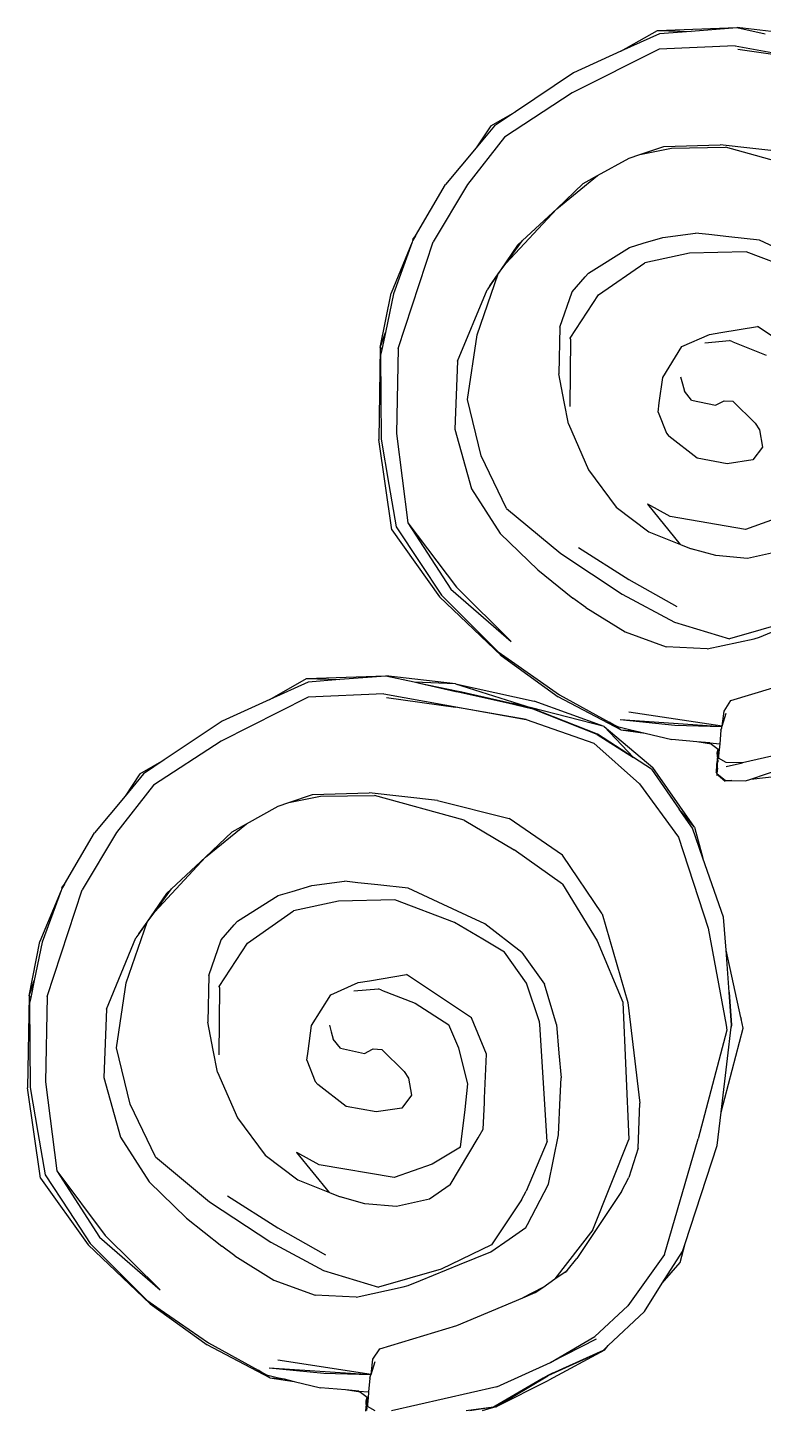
# Model space of a CAD drawing. Header units: inches. Extents: x -10949 to -5554, y -8625 to -6596.
# Drawn here: x -5978.75 to -5975.71, y -7627.72 to -7622 of the extents above; entities that cross this region are included whole.
import ezdxf

# ---------------------------------------------------------------- set-up
doc = ezdxf.new("R2010")
doc.units = ezdxf.units.IN
doc.layers.add('Edges', color=7, linetype='Continuous')

# ---------------------------------------------------------------- blocks, each defined once
blk = doc.blocks.new('rtet')
at = {"color": 251, "true_color": 0x636466}
for p, q in [((7354.2322, 7828.0629), (7354.3416, 7828.1255)), ((7354.3475, 7828.1153), (7354.2322, 7828.0629)), ((7354.3416, 7828.1255), (7354.5805, 7828.1339)), ((7354.3416, 7828.1255), (7354.4425, 7828.1225)), ((7354.4425, 7828.1225), (7354.3475, 7828.1153)), ((7354.5803, 7828.1329), (7354.4425, 7828.1225)), ((7354.6652, 7828.1148), (7354.5803, 7828.1329)), ((7354.7887, 7828.1096), (7354.5805, 7828.1339)), ((7354.5744, 7828.0796), (7354.3467, 7828.0697)), ((7354.5744, 7828.0796), (7355.0006, 7828.0026)), ((7354.3467, 7828.0697), (7354.0859, 7827.9379)), ((7354.2322, 7828.0629), (7354.0894, 7827.998)), ((7354.5824, 7828.069), (7354.7887, 7828.0396)), ((7354.0894, 7827.998), (7353.9155, 7827.8817)), ((7354.0859, 7827.9379), (7353.8829, 7827.8056)), ((7353.842, 7827.8397), (7353.9155, 7827.8817)), ((7353.9155, 7827.8817), (7353.853, 7827.8399)), ((7353.853, 7827.8399), (7353.7975, 7827.7731)), ((7353.842, 7827.8397), (7353.7975, 7827.7731)), ((7353.8829, 7827.8056), (7353.772, 7827.6636)), ((7354.3605, 7827.7779), (7354.5303, 7827.7826)), ((7354.7353, 7827.7598), (7354.5303, 7827.7826)), ((7353.7975, 7827.7731), (7353.7062, 7827.6632)), ((7354.1621, 7827.6901), (7354.2573, 7827.7428)), ((7354.2573, 7827.7428), (7354.2892, 7827.7537)), ((7354.2892, 7827.7537), (7354.3605, 7827.7779)), ((7354.2892, 7827.7537), (7354.3842, 7827.7727)), ((7354.3842, 7827.7727), (7354.546, 7827.7751)), ((7354.8147, 7827.7007), (7354.546, 7827.7751)), ((7353.6159, 7827.5092), (7353.7062, 7827.6632)), ((7353.772, 7827.6636), (7353.6686, 7827.4916)), ((7354.0393, 7827.59), (7354.1621, 7827.6901)), ((7354.0393, 7827.59), (7354.1189, 7827.6661)), ((7354.1189, 7827.6661), (7354.1621, 7827.6901)), ((7353.8866, 7827.426), (7354.0393, 7827.59)), ((7353.9369, 7827.4952), (7354.0393, 7827.59)), ((7353.5636, 7827.172), (7353.6686, 7827.4916)), ((7353.6072, 7827.4943), (7353.6058, 7827.4905)), ((7353.6159, 7827.5092), (7353.6072, 7827.4943)), ((7353.6079, 7827.4984), (7353.6072, 7827.4943)), ((7353.6079, 7827.4984), (7353.6159, 7827.5092)), ((7353.8866, 7827.426), (7353.9369, 7827.4952)), ((7353.9218, 7827.4811), (7353.9369, 7827.4952)), ((7354.2992, 7827.4871), (7354.3579, 7827.5046)), ((7354.3579, 7827.5046), (7354.4563, 7827.5179)), ((7354.4962, 7827.5134), (7354.4563, 7827.5179)), ((7354.5562, 7827.5067), (7354.4962, 7827.5134)), ((7354.6474, 7827.4965), (7354.5562, 7827.5067)), ((7354.7525, 7827.4479), (7354.6474, 7827.4965)), ((7353.6058, 7827.4905), (7353.5424, 7827.337)), ((7353.6058, 7827.4905), (7353.5494, 7827.3352)), ((7353.9218, 7827.4811), (7353.8386, 7827.3599)), ((7354.135, 7827.3979), (7354.2574, 7827.4746)), ((7354.2574, 7827.4746), (7354.2992, 7827.4871)), ((7354.4383, 7827.4579), (7354.3034, 7827.4287)), ((7354.6075, 7827.4619), (7354.4383, 7827.4579)), ((7354.7858, 7827.3936), (7354.6075, 7827.4619)), ((7353.8642, 7827.3951), (7353.8866, 7827.426)), ((7354.1647, 7827.3324), (7354.3034, 7827.4287)), ((7353.8012, 7827.213), (7353.8642, 7827.3951)), ((7353.8386, 7827.3599), (7353.8642, 7827.3951)), ((7354.0855, 7827.3417), (7354.1251, 7827.3867)), ((7354.1251, 7827.3867), (7354.135, 7827.3979)), ((7353.5097, 7827.1743), (7353.5424, 7827.337)), ((7353.5494, 7827.3352), (7353.5253, 7827.2197)), ((7353.7418, 7827.1336), (7353.8304, 7827.3479)), ((7353.8386, 7827.3599), (7353.8304, 7827.3479)), ((7354.0485, 7827.2351), (7354.0855, 7827.3417)), ((7354.0801, 7827.2024), (7354.1647, 7827.3324)), ((7353.5097, 7827.1743), (7353.5253, 7827.2197)), ((7353.5253, 7827.2197), (7353.5147, 7827.1687)), ((7353.7715, 7827.0182), (7353.8012, 7827.213)), ((7354.0485, 7827.2351), (7354.0456, 7827.0953)), ((7354.081, 7827.1992), (7354.0801, 7827.2024)), ((7354.415, 7827.1772), (7354.4974, 7827.2136)), ((7354.4974, 7827.2136), (7354.5315, 7827.2193)), ((7354.5315, 7827.2193), (7354.6423, 7827.2378)), ((7354.8374, 7827.1082), (7354.6423, 7827.2378)), ((7353.5097, 7827.1743), (7353.5054, 7826.8982)), ((7353.5097, 7827.1743), (7353.5112, 7827.1518)), ((7353.5097, 7827.1743), (7353.5147, 7827.1687)), ((7353.5147, 7827.1687), (7353.5112, 7827.1518)), ((7353.5636, 7827.172), (7353.5588, 7826.9166)), ((7354.081, 7827.1992), (7354.0785, 7826.9976)), ((7354.3575, 7827.0846), (7354.415, 7827.1772)), ((7354.4842, 7827.1889), (7354.5576, 7827.1954)), ((7354.5674, 7827.1915), (7354.5576, 7827.1954)), ((7354.5674, 7827.1915), (7354.6678, 7827.1517)), ((7353.5112, 7827.1518), (7353.5128, 7826.8992)), ((7353.7418, 7827.1336), (7353.7335, 7826.9295)), ((7354.0621, 7827.0113), (7354.0456, 7827.0953)), ((7354.3472, 7827.0082), (7354.3575, 7827.0846)), ((7354.4108, 7827.0863), (7354.4164, 7827.0658)), ((7354.4164, 7827.0658), (7354.4224, 7827.0438)), ((7354.4443, 7827.0167), (7354.4224, 7827.0438)), ((7353.8131, 7826.8492), (7353.7715, 7827.0182)), ((7354.0751, 7826.9453), (7354.0621, 7827.0113)), ((7354.3435, 7826.9807), (7354.3472, 7827.0082)), ((7354.4443, 7827.0167), (7354.516, 7827.0015)), ((7354.516, 7827.0015), (7354.5397, 7827.0136)), ((7354.5397, 7827.0136), (7354.5416, 7827.0146)), ((7354.5416, 7827.0146), (7354.5683, 7827.0133)), ((7354.5683, 7827.0133), (7354.6348, 7826.9472)), ((7354.3435, 7826.9807), (7354.3685, 7826.9172)), ((7353.5588, 7826.9166), (7353.5928, 7826.649)), ((7353.7335, 7826.9295), (7353.7837, 7826.7502)), ((7354.0751, 7826.9453), (7354.1351, 7826.808)), ((7354.3685, 7826.9172), (7354.3756, 7826.9084)), ((7354.6348, 7826.9472), (7354.6482, 7826.9275)), ((7354.6482, 7826.9275), (7354.6568, 7826.8758)), ((7353.5444, 7826.6275), (7353.5054, 7826.8982)), ((7353.5128, 7826.8992), (7353.5361, 7826.7638)), ((7354.4609, 7826.8423), (7354.3756, 7826.9084)), ((7354.6568, 7826.8758), (7354.6278, 7826.8376)), ((7353.8892, 7826.6914), (7353.8131, 7826.8492)), ((7354.551, 7826.8258), (7354.4609, 7826.8423)), ((7354.6278, 7826.8376), (7354.551, 7826.8258)), ((7354.1351, 7826.808), (7354.218, 7826.696)), ((7353.5361, 7826.7638), (7353.5579, 7826.637)), ((7353.7837, 7826.7502), (7353.8698, 7826.6163)), ((7354.3127, 7826.7043), (7354.3121, 7826.705)), ((7354.3798, 7826.6676), (7354.3127, 7826.7043)), ((7354.411, 7826.5839), (7354.3127, 7826.7043)), ((7353.8892, 7826.6914), (7354.0513, 7826.5565)), ((7354.218, 7826.696), (7354.3158, 7826.6217)), ((7354.6056, 7826.6291), (7354.3798, 7826.6676)), ((7354.7195, 7826.6695), (7354.6056, 7826.6291)), ((7353.5444, 7826.6275), (7353.6873, 7826.427)), ((7353.5579, 7826.637), (7353.6289, 7826.5292)), ((7353.5928, 7826.649), (7353.7385, 7826.4555)), ((7353.5928, 7826.649), (7353.7213, 7826.45)), ((7354.3158, 7826.6217), (7354.411, 7826.5839)), ((7353.9824, 7826.5075), (7353.8698, 7826.6163)), ((7354.411, 7826.5839), (7354.4433, 7826.571)), ((7354.0513, 7826.5565), (7354.2355, 7826.4351)), ((7354.1048, 7826.5746), (7354.2557, 7826.4783)), ((7354.5169, 7826.5502), (7354.4433, 7826.571)), ((7354.6119, 7826.5419), (7354.5169, 7826.5502)), ((7354.7113, 7826.5638), (7354.6119, 7826.5419)), ((7353.6289, 7826.5292), (7353.6934, 7826.4312)), ((7353.9824, 7826.5075), (7354.0876, 7826.423)), ((7353.7385, 7826.4555), (7353.9032, 7826.2924)), ((7354.2557, 7826.4783), (7354.3996, 7826.3973)), ((7353.8725, 7826.2507), (7353.6873, 7826.427)), ((7353.8633, 7826.2617), (7353.6934, 7826.4312)), ((7353.7213, 7826.45), (7353.9032, 7826.2924)), ((7354.1267, 7826.3943), (7354.0876, 7826.423)), ((7354.2355, 7826.4351), (7354.393, 7826.3502)), ((7354.1267, 7826.3943), (7354.2444, 7826.3214)), ((7354.393, 7826.3502), (7354.5577, 7826.3007)), ((7354.7463, 7826.3543), (7354.5577, 7826.3007)), ((7354.2444, 7826.3214), (7354.3683, 7826.2767)), ((7354.491, 7826.2705), (7354.6316, 7826.3009)), ((7354.6316, 7826.3009), (7354.6474, 7826.3057)), ((7354.6474, 7826.3057), (7354.6836, 7826.3204)), ((7353.8725, 7826.2507), (7353.8633, 7826.2617)), ((7353.8633, 7826.2617), (7353.9034, 7826.2337)), ((7353.9034, 7826.2337), (7353.8725, 7826.2507)), ((7353.8725, 7826.2507), (7354.044, 7826.1267)), ((7354.491, 7826.2705), (7354.3683, 7826.2767)), ((7353.9034, 7826.2337), (7354.0477, 7826.1329)), ((7353.1789, 7826.1187), (7353.2883, 7826.1813)), ((7353.2942, 7826.1712), (7353.1789, 7826.1187)), ((7353.2883, 7826.1813), (7353.5272, 7826.1897)), ((7353.2883, 7826.1813), (7353.3891, 7826.1783)), ((7353.3891, 7826.1783), (7353.2942, 7826.1712)), ((7353.527, 7826.1887), (7353.3891, 7826.1783)), ((7353.6119, 7826.1706), (7353.527, 7826.1887)), ((7353.7354, 7826.1654), (7353.5272, 7826.1897)), ((7353.7354, 7826.1654), (7353.6119, 7826.1706)), ((7353.6277, 7826.1672), (7353.6119, 7826.1706)), ((7353.7368, 7826.1421), (7353.6277, 7826.1672)), ((7353.7436, 7826.1425), (7353.6277, 7826.1672)), ((7353.7354, 7826.1654), (7353.9639, 7826.0937)), ((7353.7354, 7826.1654), (7353.9721, 7826.1138)), ((7354.5616, 7826.1156), (7354.7931, 7826.1854)), ((7353.2934, 7826.1255), (7353.0325, 7825.9937)), ((7353.521, 7826.1355), (7353.2934, 7826.1255)), ((7353.521, 7826.1355), (7353.9473, 7826.0585)), ((7353.5291, 7826.1248), (7353.7354, 7826.0954)), ((7353.7435, 7826.1417), (7353.7368, 7826.1421)), ((7353.7435, 7826.1417), (7353.8924, 7826.1089)), ((7353.7436, 7826.1425), (7353.8924, 7826.1089)), ((7353.7455, 7826.144), (7353.9168, 7826.1045)), ((7354.2317, 7826.028), (7354.044, 7826.1267)), ((7354.0477, 7826.1329), (7354.1971, 7826.051)), ((7353.1789, 7826.1187), (7353.0361, 7826.0539)), ((7353.9473, 7826.0585), (7353.7354, 7826.0954)), ((7353.9168, 7826.1045), (7353.8924, 7826.1089)), ((7353.8924, 7826.1089), (7353.9633, 7826.0921)), ((7353.9639, 7826.0937), (7353.9168, 7826.1045)), ((7353.9168, 7826.1045), (7353.9636, 7826.0929)), ((7353.9636, 7826.0929), (7353.9633, 7826.0921)), ((7354.1613, 7826.014), (7353.9633, 7826.0921)), ((7354.1618, 7826.0147), (7353.9636, 7826.0929)), ((7354.1817, 7826.0379), (7353.9639, 7826.0937)), ((7354.1817, 7826.0379), (7353.9721, 7826.1138)), ((7354.5359, 7826.0385), (7354.2557, 7826.0811)), ((7354.5359, 7826.0385), (7354.5414, 7826.0839)), ((7354.5414, 7826.0839), (7354.5616, 7826.1156)), ((7353.0361, 7826.0539), (7352.8621, 7825.9375)), ((7353.9473, 7826.0585), (7354.1504, 7825.9878)), ((7354.2317, 7826.028), (7354.1971, 7826.051)), ((7354.1971, 7826.051), (7354.2223, 7826.0373)), ((7354.3936, 7826.0408), (7354.2301, 7826.0576)), ((7354.5353, 7826.0368), (7354.2301, 7826.0576)), ((7354.5353, 7826.0368), (7354.3936, 7826.0408)), ((7354.5353, 7826.0368), (7354.5359, 7826.0385)), ((7354.5359, 7826.0385), (7354.5483, 7826.0775)), ((7354.1618, 7826.0147), (7354.1613, 7826.014)), ((7354.1613, 7826.014), (7354.27, 7825.9444)), ((7354.27, 7825.9444), (7354.1618, 7826.0147)), ((7354.27, 7825.9444), (7354.1817, 7826.0379)), ((7354.1817, 7826.0379), (7354.3279, 7825.9143)), ((7354.2223, 7826.0373), (7354.258, 7826.0287)), ((7354.2317, 7826.028), (7354.3048, 7826.0175)), ((7354.2317, 7826.028), (7354.2746, 7826.0247)), ((7354.258, 7826.0287), (7354.2746, 7826.0247)), ((7354.2746, 7826.0247), (7354.3048, 7826.0175)), ((7354.3048, 7826.0175), (7354.3844, 7825.9985)), ((7354.4595, 7825.992), (7354.3844, 7825.9985)), ((7354.5322, 7826.0268), (7354.5285, 7825.9862)), ((7354.5322, 7826.0268), (7354.5344, 7826.0339)), ((7354.5344, 7826.0339), (7354.5353, 7826.0368)), ((7354.9131, 7826.0017), (7354.5966, 7825.9288)), ((7353.0325, 7825.9937), (7352.8296, 7825.8615)), ((7354.1504, 7825.9878), (7354.288, 7825.866)), ((7354.5037, 7825.9851), (7354.4595, 7825.992)), ((7354.4989, 7825.9887), (7354.4595, 7825.992)), ((7354.4989, 7825.9887), (7354.5285, 7825.9862)), ((7354.4989, 7825.9887), (7354.5037, 7825.9851)), ((7354.5037, 7825.9851), (7354.5236, 7825.9697)), ((7354.5212, 7825.9592), (7354.5236, 7825.9697)), ((7354.5214, 7825.9492), (7354.5212, 7825.9592)), ((7354.5253, 7825.9687), (7354.5214, 7825.9492)), ((7354.5244, 7825.9683), (7354.5214, 7825.9492)), ((7354.5244, 7825.9683), (7354.5236, 7825.9697)), ((7354.5245, 7825.9692), (7354.5244, 7825.9683)), ((7354.5244, 7825.9683), (7354.5253, 7825.9687)), ((7354.5262, 7825.9599), (7354.5251, 7825.9477)), ((7354.5253, 7825.9687), (7354.5269, 7825.9675)), ((7354.5269, 7825.9675), (7354.5262, 7825.9599)), ((7354.5285, 7825.9862), (7354.5269, 7825.9675)), ((7352.7887, 7825.8955), (7352.8621, 7825.9375)), ((7352.8621, 7825.9375), (7352.7997, 7825.8958)), ((7354.3235, 7825.9094), (7354.27, 7825.9444)), ((7354.4532, 7825.7358), (7354.3279, 7825.9143)), ((7354.5185, 7825.923), (7354.5177, 7825.9008)), ((7354.5192, 7825.9251), (7354.5185, 7825.923)), ((7354.5194, 7825.9278), (7354.5192, 7825.9251)), ((7354.5192, 7825.9251), (7354.5201, 7825.9215)), ((7354.5214, 7825.9492), (7354.5194, 7825.9278)), ((7354.5216, 7825.9132), (7354.5201, 7825.9215)), ((7354.5227, 7825.942), (7354.5214, 7825.9492)), ((7354.5216, 7825.9132), (7354.5221, 7825.9298)), ((7354.5221, 7825.9298), (7354.5231, 7825.9304)), ((7354.5251, 7825.9477), (7354.5227, 7825.942)), ((7354.5227, 7825.942), (7354.5246, 7825.9425)), ((7354.5227, 7825.938), (7354.5227, 7825.942)), ((7354.5232, 7825.9371), (7354.5227, 7825.938)), ((7354.5231, 7825.9304), (7354.5235, 7825.9341)), ((7354.5232, 7825.9371), (7354.5235, 7825.9356)), ((7354.5235, 7825.9341), (7354.5235, 7825.9356)), ((7354.5251, 7825.9477), (7354.5246, 7825.9425)), ((7354.5479, 7825.9295), (7354.5246, 7825.9425)), ((7354.5478, 7825.9174), (7354.5966, 7825.9288)), ((7354.5966, 7825.9288), (7354.5479, 7825.9295)), ((7352.7997, 7825.8958), (7352.7442, 7825.829)), ((7352.7887, 7825.8955), (7352.7442, 7825.829)), ((7354.3235, 7825.9094), (7354.4071, 7825.7894)), ((7354.5202, 7825.8968), (7354.5177, 7825.9008)), ((7354.5201, 7825.896), (7354.5198, 7825.8908)), ((7354.5235, 7825.8915), (7354.5198, 7825.8908)), ((7354.5202, 7825.8968), (7354.5201, 7825.896)), ((7354.5251, 7825.8919), (7354.5201, 7825.896)), ((7354.5216, 7825.9132), (7354.5202, 7825.8968)), ((7354.5251, 7825.8919), (7354.5235, 7825.8915)), ((7354.5311, 7825.8872), (7354.5235, 7825.8915)), ((7354.5235, 7825.8915), (7354.5452, 7825.8742)), ((7354.5311, 7825.8872), (7354.5251, 7825.8919)), ((7354.5453, 7825.8761), (7354.5311, 7825.8872)), ((7354.5652, 7825.8756), (7354.5452, 7825.8742)), ((7354.5453, 7825.8761), (7354.5652, 7825.8756)), ((7354.5652, 7825.8756), (7354.6055, 7825.8745)), ((7354.6055, 7825.8745), (7354.6221, 7825.8801)), ((7354.6221, 7825.8801), (7354.7155, 7825.9118)), ((7354.6221, 7825.8801), (7354.736, 7825.8928)), ((7352.8296, 7825.8615), (7352.7187, 7825.7194)), ((7353.2359, 7825.8095), (7353.3071, 7825.8337)), ((7353.3071, 7825.8337), (7353.477, 7825.8384)), ((7353.3309, 7825.8285), (7353.4926, 7825.831)), ((7353.682, 7825.8157), (7353.477, 7825.8384)), ((7353.7614, 7825.7565), (7353.4926, 7825.831)), ((7354.288, 7825.866), (7354.4048, 7825.7053)), ((7352.7442, 7825.829), (7352.6529, 7825.719)), ((7353.1088, 7825.7459), (7353.204, 7825.7986)), ((7353.204, 7825.7986), (7353.2359, 7825.8095)), ((7353.2359, 7825.8095), (7353.3309, 7825.8285)), ((7353.682, 7825.8157), (7353.8966, 7825.7621)), ((7354.4532, 7825.7358), (7354.4071, 7825.7894)), ((7354.4465, 7825.7328), (7354.4071, 7825.7894)), ((7353.7614, 7825.7565), (7353.9117, 7825.6677)), ((7354.0567, 7825.6518), (7353.8966, 7825.7621)), ((7352.5626, 7825.565), (7352.6529, 7825.719)), ((7352.7187, 7825.7194), (7352.6153, 7825.5475)), ((7352.986, 7825.6458), (7353.1088, 7825.7459)), ((7352.986, 7825.6458), (7353.0656, 7825.722)), ((7353.0656, 7825.722), (7353.1088, 7825.7459)), ((7354.4782, 7825.6424), (7354.4465, 7825.7328)), ((7354.4532, 7825.7358), (7354.4782, 7825.6424)), ((7354.0572, 7825.565), (7353.9117, 7825.6677)), ((7354.4048, 7825.7053), (7354.4941, 7825.4328)), ((7352.8333, 7825.4818), (7352.986, 7825.6458)), ((7352.8835, 7825.551), (7352.986, 7825.6458)), ((7354.1755, 7825.4754), (7354.0567, 7825.6518)), ((7354.54, 7825.4663), (7354.4782, 7825.6424)), ((7352.5525, 7825.5463), (7352.489, 7825.3929)), ((7352.5525, 7825.5463), (7352.4961, 7825.391)), ((7352.5103, 7825.2278), (7352.6153, 7825.5475)), ((7352.5539, 7825.5501), (7352.5525, 7825.5463)), ((7352.5626, 7825.565), (7352.5539, 7825.5501)), ((7352.5546, 7825.5542), (7352.5539, 7825.5501)), ((7352.5546, 7825.5542), (7352.5626, 7825.565)), ((7352.8333, 7825.4818), (7352.8835, 7825.551)), ((7352.8685, 7825.5369), (7352.8835, 7825.551)), ((7353.2041, 7825.5304), (7353.2459, 7825.5429)), ((7353.2459, 7825.5429), (7353.3046, 7825.5604)), ((7353.3046, 7825.5604), (7353.4029, 7825.5737)), ((7353.4429, 7825.5692), (7353.4029, 7825.5737)), ((7353.5029, 7825.5625), (7353.4429, 7825.5692)), ((7353.5941, 7825.5524), (7353.5029, 7825.5625)), ((7353.6992, 7825.5037), (7353.5941, 7825.5524)), ((7354.0572, 7825.565), (7354.1605, 7825.3952)), ((7352.8685, 7825.5369), (7352.7853, 7825.4158)), ((7353.0817, 7825.4537), (7353.2041, 7825.5304)), ((7353.3849, 7825.5137), (7353.2501, 7825.4846)), ((7353.5542, 7825.5177), (7353.3849, 7825.5137)), ((7353.7325, 7825.4494), (7353.5542, 7825.5177)), ((7353.7702, 7825.4708), (7353.6992, 7825.5037)), ((7352.8109, 7825.451), (7352.8333, 7825.4818)), ((7353.1114, 7825.3883), (7353.2501, 7825.4846)), ((7353.8238, 7825.446), (7353.7702, 7825.4708)), ((7354.1755, 7825.4754), (7354.2525, 7825.2103)), ((7354.5474, 7825.3668), (7354.54, 7825.4663)), ((7352.7479, 7825.2689), (7352.8109, 7825.451)), ((7352.7853, 7825.4158), (7352.777, 7825.4037)), ((7352.7853, 7825.4158), (7352.8109, 7825.451)), ((7353.0322, 7825.3975), (7353.0718, 7825.4425)), ((7353.0718, 7825.4425), (7353.0817, 7825.4537)), ((7353.8179, 7825.3994), (7353.7325, 7825.4494)), ((7353.9349, 7825.3601), (7353.8238, 7825.446)), ((7354.4941, 7825.4328), (7354.5482, 7825.1414)), ((7352.4564, 7825.2301), (7352.489, 7825.3929)), ((7352.4961, 7825.391), (7352.472, 7825.2755)), ((7352.6884, 7825.1894), (7352.777, 7825.4037)), ((7352.9952, 7825.291), (7353.0322, 7825.3975)), ((7353.0268, 7825.2583), (7353.1114, 7825.3883)), ((7353.8831, 7825.3612), (7353.8179, 7825.3994)), ((7354.1605, 7825.3952), (7354.2375, 7825.2108)), ((7353.9486, 7825.2682), (7353.8831, 7825.3612)), ((7353.9349, 7825.3601), (7354.0028, 7825.2646)), ((7354.5914, 7825.1653), (7354.5474, 7825.3668)), ((7354.5568, 7825.2413), (7354.5474, 7825.3668)), ((7352.9952, 7825.291), (7352.9923, 7825.1511)), ((7353.4782, 7825.2751), (7353.589, 7825.2936)), ((7353.7841, 7825.164), (7353.589, 7825.2936)), ((7352.4564, 7825.2301), (7352.472, 7825.2755)), ((7352.472, 7825.2755), (7352.4614, 7825.2245)), ((7352.7182, 7825.074), (7352.7479, 7825.2689)), ((7353.0276, 7825.255), (7353.0252, 7825.0534)), ((7353.0276, 7825.255), (7353.0268, 7825.2583)), ((7353.3617, 7825.2331), (7353.4441, 7825.2694)), ((7353.4309, 7825.2447), (7353.5043, 7825.2512)), ((7353.4441, 7825.2694), (7353.4782, 7825.2751)), ((7353.5141, 7825.2473), (7353.5043, 7825.2512)), ((7353.9881, 7825.1516), (7353.9486, 7825.2682)), ((7354.0384, 7825.1442), (7354.0028, 7825.2646)), ((7352.4564, 7825.2301), (7352.4521, 7824.954)), ((7352.4564, 7825.2301), (7352.4578, 7825.2076)), ((7352.4564, 7825.2301), (7352.4614, 7825.2245)), ((7352.4614, 7825.2245), (7352.4578, 7825.2076)), ((7352.5103, 7825.2278), (7352.5055, 7824.9724)), ((7353.3042, 7825.1404), (7353.3617, 7825.2331)), ((7353.5141, 7825.2473), (7353.6145, 7825.2076)), ((7354.2375, 7825.2108), (7354.2559, 7824.7988)), ((7354.2525, 7825.2103), (7354.2893, 7824.9078)), ((7354.5643, 7825.1419), (7354.5568, 7825.2413)), ((7354.5568, 7825.2413), (7354.5635, 7825.1419)), ((7352.4578, 7825.2076), (7352.4594, 7824.955)), ((7352.6884, 7825.1894), (7352.6802, 7824.9853)), ((7353.6145, 7825.2076), (7353.7159, 7825.1431)), ((7353.0088, 7825.0672), (7352.9923, 7825.1511)), ((7353.2939, 7825.064), (7353.3042, 7825.1404)), ((7353.3574, 7825.1421), (7353.363, 7825.1216)), ((7353.7461, 7825.0724), (7353.7159, 7825.1431)), ((7353.8288, 7825.0554), (7353.7841, 7825.164)), ((7353.9882, 7825.1508), (7353.9881, 7825.1516)), ((7353.9885, 7825.144), (7353.9882, 7825.1508)), ((7354.0104, 7824.7926), (7353.9885, 7825.144)), ((7354.0384, 7825.1442), (7354.0458, 7825.0582)), ((7354.5498, 7825.1269), (7354.4636, 7824.8007)), ((7354.5326, 7824.8811), (7354.5984, 7825.1328)), ((7354.5482, 7825.1414), (7354.5498, 7825.1269)), ((7354.5521, 7825.0415), (7354.5628, 7825.1357)), ((7354.5628, 7825.1357), (7354.5643, 7825.1419)), ((7354.5635, 7825.1419), (7354.5628, 7825.1357)), ((7354.5635, 7825.1419), (7354.5643, 7825.1419)), ((7354.5914, 7825.1653), (7354.5923, 7825.1614)), ((7354.5923, 7825.1614), (7354.5927, 7825.1607)), ((7354.5927, 7825.1607), (7354.5925, 7825.1601)), ((7354.5984, 7825.1328), (7354.5927, 7825.1607)), ((7353.363, 7825.1216), (7353.3691, 7825.0996)), ((7353.391, 7825.0726), (7353.3691, 7825.0996)), ((7352.7597, 7824.905), (7352.7182, 7825.074)), ((7353.0217, 7825.0011), (7353.0088, 7825.0672)), ((7353.2902, 7825.0366), (7353.2939, 7825.064)), ((7353.391, 7825.0726), (7353.4627, 7825.0573)), ((7353.4627, 7825.0573), (7353.4864, 7825.0694)), ((7353.4864, 7825.0694), (7353.4883, 7825.0704)), ((7353.4883, 7825.0704), (7353.515, 7825.0692)), ((7353.515, 7825.0692), (7353.5814, 7825.003)), ((7353.7723, 7824.9662), (7353.7461, 7825.0724)), ((7353.8232, 7824.9225), (7353.8288, 7825.0554)), ((7354.0458, 7825.0582), (7354.0523, 7824.9836)), ((7353.0217, 7825.0011), (7353.0818, 7824.8638)), ((7353.2902, 7825.0366), (7353.3152, 7824.973)), ((7353.5814, 7825.003), (7353.5949, 7824.9834)), ((7354.5326, 7824.8811), (7354.5521, 7825.0415)), ((7352.5055, 7824.9724), (7352.5394, 7824.7049)), ((7352.6802, 7824.9853), (7352.7304, 7824.8061)), ((7353.3152, 7824.973), (7353.3223, 7824.9643)), ((7353.4076, 7824.8981), (7353.3223, 7824.9643)), ((7353.5949, 7824.9834), (7353.6035, 7824.9316)), ((7353.7648, 7824.889), (7353.7723, 7824.9662)), ((7354.0495, 7824.9247), (7354.0523, 7824.9836)), ((7352.4911, 7824.6833), (7352.4521, 7824.954)), ((7352.4594, 7824.955), (7352.4828, 7824.8196)), ((7353.6035, 7824.9316), (7353.5745, 7824.8934)), ((7353.8226, 7824.9087), (7353.8232, 7824.9225)), ((7354.0443, 7824.8134), (7354.0495, 7824.9247)), ((7352.8359, 7824.7472), (7352.7597, 7824.905)), ((7353.4977, 7824.8816), (7353.4076, 7824.8981)), ((7353.5745, 7824.8934), (7353.4977, 7824.8816)), ((7353.7504, 7824.7757), (7353.7648, 7824.889)), ((7353.8192, 7824.83), (7353.8226, 7824.9087)), ((7354.2838, 7824.7732), (7354.2893, 7824.9078)), ((7354.5204, 7824.7812), (7354.5326, 7824.8811)), ((7353.0818, 7824.8638), (7353.1647, 7824.7518)), ((7352.4828, 7824.8196), (7352.5046, 7824.6928)), ((7352.7304, 7824.8061), (7352.8165, 7824.6721)), ((7353.7198, 7824.6628), (7353.8036, 7824.8037)), ((7353.8036, 7824.8037), (7353.8192, 7824.83)), ((7354.0144, 7824.6645), (7354.0443, 7824.8134)), ((7354.1475, 7824.5277), (7354.2559, 7824.7988)), ((7354.3632, 7824.4536), (7354.4636, 7824.8007)), ((7353.1647, 7824.7518), (7353.2625, 7824.6775)), ((7353.2594, 7824.7601), (7353.2588, 7824.7608)), ((7353.3265, 7824.7234), (7353.2594, 7824.7601)), ((7353.3576, 7824.6397), (7353.2594, 7824.7601)), ((7353.7504, 7824.7757), (7353.6662, 7824.7253)), ((7354.0104, 7824.7926), (7353.9482, 7824.6437)), ((7354.2838, 7824.7732), (7354.2556, 7824.6847)), ((7354.4244, 7824.4871), (7354.5204, 7824.7812)), ((7352.8359, 7824.7472), (7352.998, 7824.6123)), ((7353.5522, 7824.6849), (7353.3265, 7824.7234)), ((7353.6662, 7824.7253), (7353.5522, 7824.6849)), ((7352.4911, 7824.6833), (7352.634, 7824.4829)), ((7352.5046, 7824.6928), (7352.5756, 7824.585)), ((7352.5394, 7824.7049), (7352.6851, 7824.5113)), ((7352.5394, 7824.7049), (7352.668, 7824.5058)), ((7352.929, 7824.5633), (7352.8165, 7824.6721)), ((7353.2625, 7824.6775), (7353.3576, 7824.6397)), ((7354.2335, 7824.6431), (7354.2556, 7824.6847)), ((7353.0514, 7824.6304), (7353.2024, 7824.5341)), ((7353.3576, 7824.6397), (7353.3899, 7824.6268)), ((7353.7198, 7824.6628), (7353.6579, 7824.6196)), ((7353.9335, 7824.6175), (7353.9482, 7824.6437)), ((7353.9514, 7824.5438), (7354.0144, 7824.6645)), ((7354.2335, 7824.6431), (7354.0997, 7824.4419)), ((7352.998, 7824.6123), (7353.1822, 7824.4909)), ((7353.4636, 7824.606), (7353.3899, 7824.6268)), ((7353.5586, 7824.5977), (7353.4636, 7824.606)), ((7353.6579, 7824.6196), (7353.5586, 7824.5977)), ((7353.9335, 7824.6175), (7353.844, 7824.483)), ((7352.5756, 7824.585), (7352.6401, 7824.487)), ((7352.929, 7824.5633), (7353.0343, 7824.4788)), ((7352.668, 7824.5058), (7352.8498, 7824.3482)), ((7352.6851, 7824.5113), (7352.8498, 7824.3482)), ((7353.2024, 7824.5341), (7353.3462, 7824.4531)), ((7353.8967, 7824.5003), (7353.9467, 7824.5349)), ((7353.9467, 7824.5349), (7353.9514, 7824.5438)), ((7354.1475, 7824.5277), (7354.0337, 7824.3807)), ((7352.8192, 7824.3065), (7352.634, 7824.4829)), ((7352.81, 7824.3175), (7352.6401, 7824.487)), ((7353.0734, 7824.4501), (7353.0343, 7824.4788)), ((7353.1822, 7824.4909), (7353.3397, 7824.406)), ((7353.844, 7824.483), (7353.693, 7824.4101)), ((7353.7479, 7824.4242), (7353.8415, 7824.4622)), ((7353.8415, 7824.4622), (7353.8967, 7824.5003)), ((7354.3561, 7824.3676), (7354.4167, 7824.4635)), ((7354.4096, 7824.4296), (7354.4244, 7824.4871)), ((7354.4167, 7824.4635), (7354.4244, 7824.4871)), ((7353.0734, 7824.4501), (7353.1911, 7824.3772)), ((7353.6303, 7824.3762), (7353.7479, 7824.4242)), ((7354.0706, 7824.4065), (7354.0997, 7824.4419)), ((7354.3632, 7824.4536), (7354.2529, 7824.3002)), ((7354.3561, 7824.3676), (7354.4096, 7824.4296)), ((7353.3397, 7824.406), (7353.5044, 7824.3565)), ((7353.693, 7824.4101), (7353.5044, 7824.3565)), ((7353.9976, 7824.3554), (7354.0337, 7824.3807)), ((7354.0337, 7824.3807), (7354.0706, 7824.4065)), ((7354.0656, 7824.4005), (7354.0706, 7824.4065)), ((7353.1911, 7824.3772), (7353.315, 7824.3325)), ((7353.4377, 7824.3263), (7353.5783, 7824.3567)), ((7353.5783, 7824.3567), (7353.5941, 7824.3615)), ((7353.5941, 7824.3615), (7353.6303, 7824.3762)), ((7353.9976, 7824.3554), (7353.9377, 7824.324)), ((7353.9377, 7824.324), (7353.9752, 7824.3397)), ((7353.9752, 7824.3397), (7353.9976, 7824.3554)), ((7354.3027, 7824.2829), (7354.3561, 7824.3676)), ((7352.8192, 7824.3065), (7352.81, 7824.3175)), ((7352.81, 7824.3175), (7352.8501, 7824.2895)), ((7352.8501, 7824.2895), (7352.8192, 7824.3065)), ((7352.8192, 7824.3065), (7352.9906, 7824.1826)), ((7353.4377, 7824.3263), (7353.315, 7824.3325)), ((7353.7398, 7824.2413), (7353.9377, 7824.324)), ((7354.2529, 7824.3002), (7354.1537, 7824.2083)), ((7352.8501, 7824.2895), (7352.9944, 7824.1887)), ((7354.1942, 7824.1809), (7354.3027, 7824.2829)), ((7353.5083, 7824.1714), (7353.7398, 7824.2413)), ((7353.4881, 7824.1397), (7353.5083, 7824.1714)), ((7354.0207, 7824.1305), (7354.1537, 7824.2083)), ((7354.158, 7824.2002), (7354.0207, 7824.1305)), ((7354.1796, 7824.1671), (7354.1942, 7824.1809)), ((7354.1829, 7824.1671), (7354.1942, 7824.1809)), ((7353.4826, 7824.0944), (7353.2024, 7824.1369)), ((7353.4826, 7824.0944), (7353.4881, 7824.1397)), ((7353.4826, 7824.0944), (7353.495, 7824.1334)), ((7353.8597, 7824.0575), (7354.0207, 7824.1305)), ((7354.1829, 7824.1671), (7354.013, 7824.0898)), ((7354.1829, 7824.1671), (7354.0156, 7824.0775)), ((7354.0267, 7824.0979), (7354.1796, 7824.1671)), ((7353.3403, 7824.0966), (7353.1768, 7824.1134)), ((7353.482, 7824.0926), (7353.1768, 7824.1134)), ((7353.482, 7824.0926), (7353.3403, 7824.0966)), ((7353.4788, 7824.0826), (7353.4811, 7824.0897)), ((7353.4811, 7824.0897), (7353.482, 7824.0926)), ((7353.482, 7824.0926), (7353.4826, 7824.0944)), ((7353.8564, 7823.9966), (7354.013, 7824.0898)), ((7354.0123, 7824.0914), (7353.9988, 7824.0835)), ((7354.013, 7824.0898), (7353.9988, 7824.0835)), ((7354.0267, 7824.0979), (7354.0123, 7824.0914)), ((7354.0267, 7824.0979), (7354.013, 7824.0898)), ((7353.1784, 7824.0838), (7353.2515, 7824.0733)), ((7353.2213, 7824.0806), (7353.2515, 7824.0733)), ((7353.2515, 7824.0733), (7353.331, 7824.0543)), ((7353.4062, 7824.0479), (7353.331, 7824.0543)), ((7353.4503, 7824.0409), (7353.4062, 7824.0479)), ((7353.4456, 7824.0445), (7353.4062, 7824.0479)), ((7353.4788, 7824.0826), (7353.4752, 7824.042)), ((7353.8597, 7824.0575), (7353.5433, 7823.9846)), ((7353.9988, 7824.0835), (7353.8548, 7823.999)), ((7353.8564, 7823.9966), (7354.0156, 7824.0775)), ((7353.4456, 7824.0445), (7353.4752, 7824.042)), ((7353.4456, 7824.0445), (7353.4503, 7824.0409)), ((7353.4503, 7824.0409), (7353.4703, 7824.0256)), ((7353.468, 7824.005), (7353.466, 7823.9836)), ((7353.4679, 7824.0151), (7353.4703, 7824.0256)), ((7353.468, 7824.005), (7353.4679, 7824.0151)), ((7353.4719, 7824.0245), (7353.468, 7824.005)), ((7353.4711, 7824.0241), (7353.468, 7824.005)), ((7353.4694, 7823.9978), (7353.468, 7824.005)), ((7353.4711, 7824.0241), (7353.4703, 7824.0256)), ((7353.4712, 7824.0251), (7353.4711, 7824.0241)), ((7353.4711, 7824.0241), (7353.4719, 7824.0245)), ((7353.4729, 7824.0158), (7353.4718, 7824.0035)), ((7353.4719, 7824.0245), (7353.4735, 7824.0233)), ((7353.4735, 7824.0233), (7353.4729, 7824.0158)), ((7353.4752, 7824.042), (7353.4735, 7824.0233)), ((7353.4718, 7824.0035), (7353.4694, 7823.9978)), ((7353.4694, 7823.9978), (7353.4713, 7823.9983)), ((7353.4694, 7823.9939), (7353.4694, 7823.9978)), ((7353.4699, 7823.9929), (7353.4694, 7823.9939)), ((7353.4698, 7823.9862), (7353.4702, 7823.9899)), ((7353.4699, 7823.9929), (7353.4702, 7823.9914)), ((7353.4702, 7823.9899), (7353.4702, 7823.9914)), ((7353.4718, 7824.0035), (7353.4713, 7823.9983)), ((7353.4945, 7823.9853), (7353.4713, 7823.9983)), ((7353.8499, 7823.9961), (7353.7681, 7823.9853)), ((7353.8499, 7823.9961), (7353.7784, 7823.9853)), ((7353.8564, 7823.9966), (7353.8155, 7823.9853)), ((7353.8548, 7823.999), (7353.8499, 7823.9961)), ((7353.8564, 7823.9966), (7353.8499, 7823.9961))]:
    blk.add_line(p, q, dxfattribs=at)
at = {"layer": 'Edges'}
for p, q in [((7353.1784, 7824.0838), (7352.9906, 7824.1826)), ((7352.9944, 7824.1887), (7353.1438, 7824.1069)), ((7353.1784, 7824.0838), (7353.1438, 7824.1069)), ((7353.1438, 7824.1069), (7353.1689, 7824.0931)), ((7353.1689, 7824.0931), (7353.2047, 7824.0845)), ((7353.1784, 7824.0838), (7353.2213, 7824.0806)), ((7353.2047, 7824.0845), (7353.2213, 7824.0806))]:
    blk.add_line(p, q, dxfattribs=at)

msp = doc.modelspace()

# ---------------------------------------------------------------- block references
at = {"lineweight": 0, "xscale": 1.379592003972553, "yscale": 1.379592003972553, "zscale": 1.379592003972553}
msp.add_blockref('rtet', (-16122.1367, -18421.626), dxfattribs=at)

doc.saveas('drawing.dxf')
